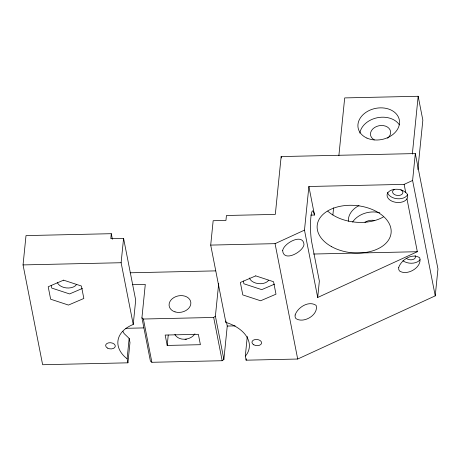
<?xml version="1.0" encoding="UTF-8"?>
<svg xmlns="http://www.w3.org/2000/svg" width="461" height="461" viewBox="0 0 461 461"><rect width="100%" height="100%" fill="white"/><g stroke="black" fill="none" stroke-linecap="round" stroke-linejoin="round"><path stroke-width="0.69" d="M122.868 331.28L124.136 333.591L129.161 338.409L129.973 342.535L127.928 362.824L42.631 364.726L23.05 264.914L26.006 235.594L111.297 233.692L112.392 239.276M111.297 233.692L110.801 238.637L123.577 238.354L135.69 300.094L133.235 324.463A36.603 23.361 5.8 0 0 125.669 357.627L127.115 358.693L127.928 362.824M133.235 324.463L121.122 262.724L123.577 238.354M127.115 358.693L129.161 338.409M226.564 322.562L227.25 326.048L223.885 359.447L222.162 360.721L151.882 362.288L150.413 361.09L141.925 317.825L145.29 284.425L132.71 284.702M167.199 345.433L165.159 335.055L198.363 334.311L200.397 344.69L167.199 345.433L168.242 335.095M245.31 356.053L246.324 354.935A36.603 23.361 5.8 0 0 225.873 322.395L210.706 245.091L213.161 220.721L225.942 220.439L226.437 215.489L275.315 214.4L281.147 156.567L415.315 153.571L437.95 268.953L435.236 295.858L297.697 359.033L246.122 360.185L245.31 356.053L247.286 336.467M223.885 359.447L215.396 316.183L218.693 283.492M225.873 322.395L226.011 321M246.122 360.185L246.26 358.785M406.965 198.818L406.861 199.002A10.338 6.598 5.8 0 1 391.781 201.111A10.338 6.598 5.8 0 1 389.787 190.94A10.338 6.598 5.8 0 1 405.559 192.364C407.916 193.574 408.221 196.68 406.965 198.818L417.338 251.712L317.698 297.478L304.485 230.137L308.887 186.498L404.13 184.371L412.601 180.476L415.315 153.571M317.698 297.478L319.352 281.049L311.74 242.244A17.766 2.599 88.7 0 1 310.875 217.223A17.766 2.599 88.7 0 1 314.483 215.028L308.887 186.498M332.888 214.953L333.608 207.819M338.864 155.72L344.69 97.911L418.162 96.274L422.846 120.137L417.862 169.533M412.336 154.078L418.162 96.274M141.925 317.825L143.394 319.024L213.674 317.456L215.396 316.183M210.706 245.091L275.061 243.656L304.485 230.137M82.404 288.436L69.588 293.934L51.77 288.073L51.223 285.307M274.549 284.143L261.739 289.641L243.915 283.786L243.373 281.02M310.898 215.108L314.483 215.028M313.555 254.028L417.338 251.712M23.05 264.914L121.122 262.724M130.158 272.791L215.713 270.878M125.836 328.313L143.746 327.909M227.25 326.048L235.133 325.875M412.601 180.476L435.236 295.858M404.13 184.371L405.732 192.542M281.147 156.567L281.423 157.973M275.061 243.656L297.697 359.033M213.674 317.456L222.162 360.721M143.394 319.024L151.882 362.288M268.648 280.265A10.177 6.494 5.8 0 1 258.367 283.619A10.177 6.494 5.8 0 1 249.378 277.983M76.503 284.552A10.177 6.494 5.8 0 1 66.217 287.912A10.177 6.494 5.8 0 1 57.233 282.27M348.366 221.251A20.993 15.87 -11.1 0 1 358.981 205.577M364.951 222.323A10.177 7.693 -11.1 0 1 374.361 220.444M374.309 139.879A10.177 7.693 -11.1 0 1 372.903 128.85A10.177 7.693 -11.1 0 1 387.465 127.057A10.177 7.693 -11.1 0 1 387.597 138.248M194.94 333.827A10.983 8.298 -11.1 0 1 184.383 339.244A10.983 8.298 -11.1 0 1 174.875 334.277M185.086 339.601A10.983 8.298 -11.1 0 1 186.463 339.215M383.316 216.97A37.145 23.707 5.8 0 1 327.765 211.178M415.119 255.532A5.169 3.296 5.8 0 1 412.906 259.526A5.169 3.296 5.8 0 1 406.25 258.258M420.006 259.67A10.499 6.702 5.8 0 1 402.92 260.788M407.674 194.502A10.338 6.598 5.8 0 1 397.013 198.726A10.338 6.598 5.8 0 1 387.505 192.398M400.886 189.742A5.169 3.296 5.8 0 1 401.514 194.64A5.169 3.296 5.8 0 1 393.919 194.167A5.169 3.296 5.8 0 1 394.61 189.35M359.862 133.143A20.993 15.87 -11.1 0 1 377.127 117.78A20.993 15.87 -11.1 0 1 399.347 124.833M352.619 222.023A20.993 15.87 -11.1 0 1 379.824 212.815M295.121 314.996L295.098 316.909L295.806 318.488C303.465 323.939 318.949 314.794 316.108 305.355C308.714 300.37 297.708 307.343 295.121 314.996M398.725 267.403L398.702 269.322L399.41 270.895C407.069 276.346 422.553 267.207 419.712 257.768C412.318 252.784 401.312 259.75 398.725 267.403M282.668 250.617C283.544 262.557 303.084 251.925 304.001 244.56C303.131 232.621 283.584 243.258 282.668 250.617M63.583 280.161L48.203 286.759L50.647 299.206L68.464 305.067L83.844 298.469L81.401 286.016L63.583 280.161M255.728 275.874L240.348 282.466L242.791 294.919L260.615 300.774L275.989 294.181L273.546 281.729L255.728 275.874M253.821 344.822A4.846 3.094 5.8 0 0 261.566 343.249A4.846 3.094 5.8 0 0 254.945 339.567A4.846 3.094 5.8 0 0 253.821 344.822M107.517 348.09A4.846 3.094 5.8 0 0 115.256 346.516A4.846 3.094 5.8 0 0 108.64 342.834A4.846 3.094 5.8 0 0 107.517 348.09M366.933 138.093A20.993 15.87 -11.1 0 0 399.485 123.473A20.993 15.87 -11.1 0 0 369.739 110.242A20.993 15.87 -11.1 0 0 366.933 138.093M175.03 311.878A10.983 8.298 -11.1 0 0 190.848 302.675A10.983 8.298 -11.1 0 0 174.028 297.489A10.983 8.298 -11.1 0 0 175.03 311.878M331.488 246.606A37.145 23.707 5.8 0 0 390.847 234.534A37.145 23.707 5.8 0 0 340.12 206.309A37.145 23.707 5.8 0 0 331.488 246.606"/></g></svg>
